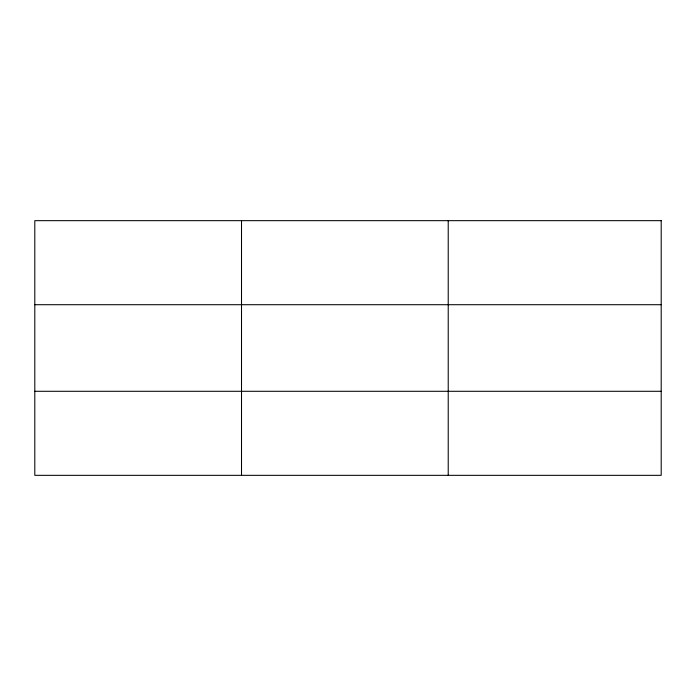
<?xml version="1.0" encoding="UTF-8"?>
<svg xmlns="http://www.w3.org/2000/svg" width="696" height="696" viewBox="0 0 696 696"><rect width="100%" height="100%" fill="white"/><g stroke="black" fill="none" stroke-linecap="round" stroke-linejoin="round"><path stroke-width="1.04" d="M241.512 475.333L241.512 220.667M448.224 475.333L448.224 220.667M34.8 304.709L661.2 304.709M34.8 391.291L661.2 391.291M661.2 220.667L34.8 220.667L34.8 475.333L661.2 475.333L661.2 220.667"/></g></svg>
